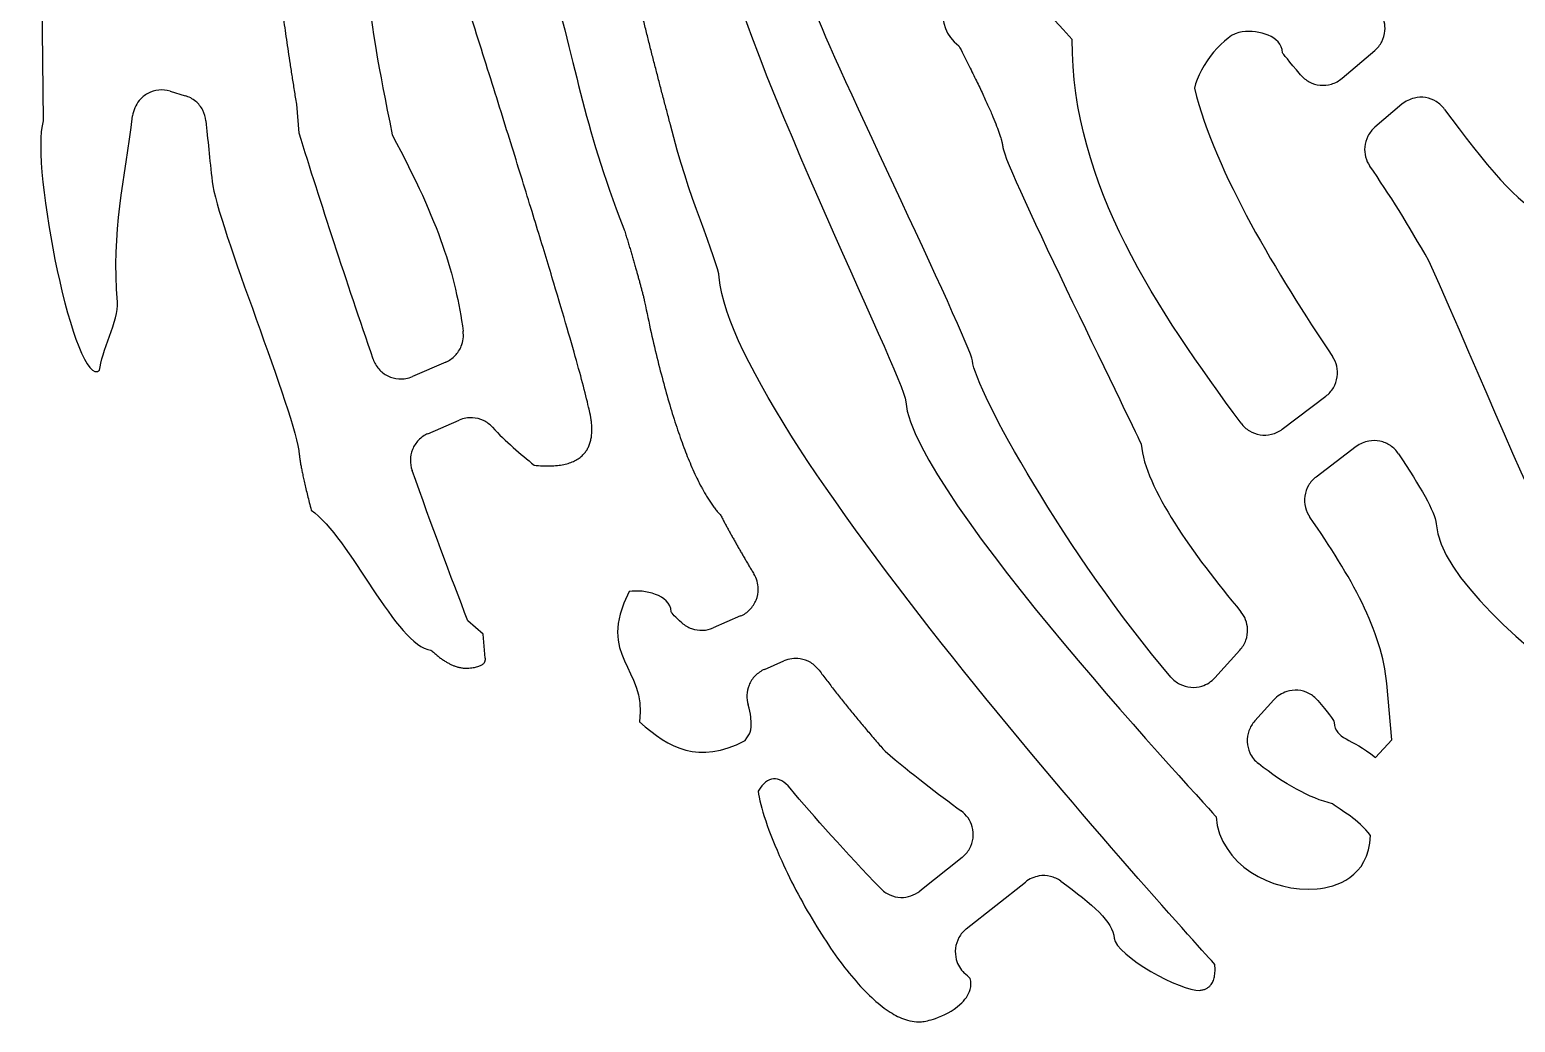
# Model space of a CAD drawing. Header units: inches. Extents: x -29.8 to 29.8, y -43 to 42.9.
# Drawn here: x -20.11 to -1.08, y -43.01 to -30.29 of the extents above; entities that cross this region are included whole.
import ezdxf

# ---------------------------------------------------------------- set-up
doc = ezdxf.new("R2010")
doc.units = ezdxf.units.IN
doc.header["$MEASUREMENT"] = 0

msp = doc.modelspace()

# ---------------------------------------------------------------- linework, layer by layer
for p, q in [((-19.951, -29.915), (-19.936, -31.458)), ((-3.301, -30.912), (-2.882, -30.557)), ((-18.311, -31.077), (-18.118, -31.135)), ((-16.658, -31.613), (-16.688, -31.243)), ((-2.534, -31.245), (-2.879, -31.539)), ((-14.779, -34.548), (-15.205, -34.733)), ((-4.066, -35.407), (-3.508, -34.984)), ((-15.008, -35.465), (-14.608, -35.291)), ((-3.118, -35.63), (-3.633, -36.02)), ((-11.004, -37.8), (-11.355, -37.953)), ((-4.608, -38.236), (-4.929, -38.591)), ((-10.697, -38.484), (-10.448, -38.376)), ((-4.419, -39.145), (-4.174, -38.875)), ((-8.166, -40.894), (-8.707, -41.324)), ((-8.113, -41.809), (-7.355, -41.208))]:
    msp.add_line(p, q)
for points in [[(-14.273, -38.341), (-14.3, -38.034), (-14.496, -37.861)], [(-2.872, -39.611), (-2.665, -39.386), (-2.728, -38.665)]]:
    msp.add_lwpolyline(points)
for points, degree in [([(-0.301, -31.426), (-0.348, -30.89), (-2.966, -26.667), (-3.166, -24.391)], 3), ([(-11.438, -28.532), (-11.015, -30.595), (-8.92, -34.698), (-8.889, -35.055)], 3), ([(-15.731, -28.817), (-15.814, -29.589), (-15.828, -29.859), (-15.465, -31.636)], 3), ([(-11.901, -31.509), (-12.262, -30.163), (-12.591, -28.736)], 2), ([(-6.755, -30.415), (-7.386, -29.724), (-7.769, -29.347), (-7.79, -29.113)], 3), ([(-16.688, -31.243), (-16.879, -30.088), (-16.941, -29.374)], 2), ([(-13.525, -29.332), (-13.085, -30.777), (-13.048, -31.44), (-12.498, -32.839)], 3), ([(-8.035, -34.531), (-8.055, -34.308), (-10.028, -30.253), (-10.048, -30.03)], 3), ([(-8.433, -29.978), (-8.414, -30.202), (-8.386, -30.366), (-8.208, -30.496)], 3), ([(-12.913, -35.317), (-12.966, -34.827), (-14.445, -30.155)], 2), ([(-4.594, -35.33), (-5.653, -33.897), (-6.767, -32.283), (-6.755, -30.415)], 3), ([(-4.581, -30.316), (-4.804, -30.335), (-5.125, -30.754), (-5.192, -31.04)], 3), ([(-4.063, -30.585), (-4.082, -30.362), (-4.358, -30.296), (-4.581, -30.316)], 3), ([(-8.208, -30.496), (-7.666, -31.553), (-7.645, -31.798)], 2), ([(-3.833, -30.866), (-3.976, -30.693), (-4.062, -30.595), (-4.063, -30.585)], 3), ([(-5.192, -31.04), (-4.912, -32.147), (-4.13, -33.417), (-3.422, -34.477)], 3), ([(-18.984, -33.78), (-19.063, -32.876), (-18.888, -32.205), (-18.79, -31.392)], 3), ([(-1.988, -31.31), (-1.496, -31.986), (-0.971, -32.609), (-0.784, -32.592)], 3), ([(-19.936, -31.458), (-20.108, -32.043), (-19.521, -34.923), (-19.212, -34.653)], 3), ([(-17.851, -31.459), (-17.829, -31.689), (-17.803, -31.946), (-17.77, -32.235)], 3), ([(-11.276, -33.465), (-11.296, -33.242), (-11.695, -32.376), (-11.901, -31.509)], 3), ([(-15.709, -34.51), (-16.051, -33.513), (-16.382, -32.503), (-16.658, -31.613)], 3), ([(-15.465, -31.636), (-14.854, -32.784), (-14.658, -33.424), (-14.557, -34.152)], 3), ([(-7.645, -31.798), (-7.623, -32.044), (-5.876, -35.567), (-5.873, -35.601)], 3), ([(-2.191, -33.25), (-2.441, -32.8), (-2.701, -32.391), (-2.945, -32.037)], 3), ([(-17.77, -32.235), (-17.711, -32.781), (-16.699, -35.221), (-16.655, -35.735)], 3), ([(-12.498, -32.839), (-12.348, -33.318), (-12.243, -33.728)], 2), ([(2.287, -39.543), (-0.267, -38.533), (-0.699, -36.523), (-2.191, -33.25)], 3), ([(-4.93, -42.263), (-5.227, -41.936), (-11.099, -35.496), (-11.276, -33.465)], 3), ([(-19.212, -34.653), (-19.197, -34.428), (-18.965, -34.003), (-18.984, -33.78)], 3), ([(-12.243, -33.728), (-11.796, -35.928), (-11.258, -36.511)], 2), ([(-5.492, -38.583), (-6.82, -37.031), (-8.003, -34.896), (-8.035, -34.531)], 3), ([(-8.889, -35.055), (-8.783, -36.26), (-4.918, -40.341), (-4.915, -40.374)], 3), ([(-14.18, -35.383), (-14.018, -35.562), (-13.818, -35.729), (-13.648, -35.868)], 3), ([(-13.648, -35.868), (-12.846, -35.952), (-12.913, -35.317)], 2), ([(-16.655, -35.735), (-16.639, -35.913), (-16.503, -36.443)], 2), ([(-5.873, -35.601), (-5.824, -36.162), (-5.204, -37.014), (-4.597, -37.745)], 3), ([(-2.579, -35.721), (-2.299, -36.143), (-2.11, -36.461), (-2.096, -36.62)], 3), ([(-14.496, -37.861), (-14.716, -37.298), (-14.96, -36.638), (-15.211, -35.935)], 3), ([(-16.503, -36.443), (-16.005, -36.792), (-15.414, -38.189), (-14.969, -38.237)], 3), ([(-11.258, -36.511), (-11.058, -36.891), (-10.833, -37.262)], 2), ([(-2.728, -38.665), (-2.786, -37.997), (-3.187, -37.29), (-3.714, -36.533)], 3), ([(-2.096, -36.62), (-1.979, -37.959), (2.091, -40.267), (2.094, -40.301)], 3), ([(-12.431, -37.485), (-12.866, -38.348), (-12.201, -38.437), (-12.298, -39.158)], 3), ([(-14.969, -38.237), (-14.705, -38.487), (-14.482, -38.468)], 2), ([(-14.482, -38.468), (-14.258, -38.448), (-14.273, -38.341)], 2), ([(-9.998, -38.495), (-9.602, -39.024), (-9.152, -39.534)], 2), ([(-3.612, -38.882), (-3.484, -39.03), (-3.405, -39.13), (-3.402, -39.163)], 3), ([(-12.298, -39.158), (-11.908, -39.494), (-11.555, -39.705), (-10.944, -39.397)], 3), ([(-3.402, -39.163), (-3.383, -39.386), (-3.192, -39.356), (-2.872, -39.611)], 3), ([(-9.152, -39.534), (-8.807, -39.824), (-8.48, -40.076), (-8.177, -40.298)], 3), ([(-3.422, -40.205), (-3.721, -40.134), (-4.042, -39.951), (-4.372, -39.692)], 3), ([(-10.367, -40.007), (-10.517, -39.832), (-10.654, -39.844), (-10.778, -40.043)], 3), ([(-9.212, -41.289), (-9.641, -40.839), (-10.079, -40.361), (-10.367, -40.007)], 3), ([(-2.936, -40.613), (-3.093, -40.4), (-3.317, -40.293), (-3.422, -40.205)], 3), ([(-4.915, -40.374), (-4.863, -40.977), (-4.212, -41.347), (-3.621, -41.295)], 3), ([(-3.621, -41.295), (-3.386, -41.275), (-2.959, -41.156), (-2.936, -40.613)], 3), ([(-6.903, -41.197), (-6.488, -41.496), (-6.237, -41.717), (-6.219, -41.927)], 3), ([(-6.219, -41.927), (-6.199, -42.151), (-5.349, -42.616), (-5.126, -42.596)], 3), ([(-8.062, -42.446), (-8.086, -42.424), (-8.111, -42.4), (-8.139, -42.374)], 3), ([(-5.126, -42.596), (-4.903, -42.577), (-4.93, -42.263)], 2)]:
    msp.add_open_spline(points, degree=degree)
for points, knots in [([(-2.882, -30.557), (-2.845, -30.525), (-2.814, -30.486), (-2.77, -30.4), (-2.756, -30.352), (-2.748, -30.265), (-2.751, -30.227), (-2.768, -30.152), (-2.782, -30.116), (-2.801, -30.083)], [0, 0, 0, 0, 0.372089, 0.372089, 0.744178, 0.744178, 1.036963, 1.036963, 1.329748, 1.329748, 1.329748, 1.329748]), ([(-3.833, -30.866), (-3.801, -30.904), (-3.763, -30.935), (-3.677, -30.981), (-3.63, -30.995), (-3.533, -31.005), (-3.484, -31), (-3.412, -30.979), (-3.388, -30.969), (-3.342, -30.944), (-3.321, -30.929), (-3.301, -30.912)], [0, 0, 0, 0, 0.372089, 0.372089, 0.744178, 0.744178, 1.116267, 1.116267, 1.314285, 1.314285, 1.512303, 1.512303, 1.512303, 1.512303]), ([(-18.311, -31.077), (-18.358, -31.063), (-18.407, -31.059), (-18.504, -31.069), (-18.552, -31.083), (-18.638, -31.129), (-18.676, -31.161), (-18.73, -31.226), (-18.748, -31.256), (-18.776, -31.322), (-18.786, -31.357), (-18.79, -31.392)], [0, 0, 0, 0, 0.372089, 0.372089, 0.744178, 0.744178, 1.116267, 1.116267, 1.388185, 1.388185, 1.660103, 1.660103, 1.660103, 1.660103]), ([(-17.851, -31.459), (-17.855, -31.411), (-17.869, -31.364), (-17.914, -31.277), (-17.945, -31.239), (-18.002, -31.191), (-18.024, -31.176), (-18.069, -31.152), (-18.093, -31.142), (-18.118, -31.135)], [0, 0, 0, 0, 0.372089, 0.372089, 0.744178, 0.744178, 0.940491, 0.940491, 1.136804, 1.136804, 1.136804, 1.136804]), ([(-1.988, -31.31), (-2.016, -31.271), (-2.052, -31.237), (-2.135, -31.186), (-2.182, -31.168), (-2.278, -31.152), (-2.327, -31.154), (-2.404, -31.172), (-2.432, -31.182), (-2.486, -31.209), (-2.511, -31.225), (-2.534, -31.245)], [0, 0, 0, 0, 0.372089, 0.372089, 0.744178, 0.744178, 1.116267, 1.116267, 1.344661, 1.344661, 1.573055, 1.573055, 1.573055, 1.573055]), ([(-2.879, -31.539), (-2.916, -31.57), (-2.947, -31.609), (-2.992, -31.696), (-3.006, -31.743), (-3.014, -31.835), (-3.01, -31.878), (-2.988, -31.962), (-2.97, -32.001), (-2.945, -32.037)], [0, 0, 0, 0, 0.372089, 0.372089, 0.744178, 0.744178, 1.073948, 1.073948, 1.403717, 1.403717, 1.403717, 1.403717]), ([(-14.779, -34.548), (-14.734, -34.528), (-14.694, -34.5), (-14.626, -34.43), (-14.599, -34.389), (-14.569, -34.313), (-14.56, -34.282), (-14.552, -34.217), (-14.553, -34.184), (-14.557, -34.152)], [0, 0, 0, 0, 0.372089, 0.372089, 0.744178, 0.744178, 0.991969, 0.991969, 1.23976, 1.23976, 1.23976, 1.23976]), ([(-15.709, -34.51), (-15.694, -34.556), (-15.669, -34.599), (-15.605, -34.673), (-15.566, -34.703), (-15.478, -34.746), (-15.431, -34.759), (-15.352, -34.765), (-15.321, -34.763), (-15.262, -34.753), (-15.233, -34.745), (-15.205, -34.733)], [0, 0, 0, 0, 0.372089, 0.372089, 0.744178, 0.744178, 1.116267, 1.116267, 1.346345, 1.346345, 1.576423, 1.576423, 1.576423, 1.576423]), ([(-3.508, -34.984), (-3.469, -34.955), (-3.436, -34.918), (-3.386, -34.834), (-3.37, -34.787), (-3.356, -34.693), (-3.358, -34.647), (-3.378, -34.557), (-3.397, -34.515), (-3.422, -34.477)], [0, 0, 0, 0, 0.372089, 0.372089, 0.744178, 0.744178, 1.09437, 1.09437, 1.444563, 1.444563, 1.444563, 1.444563]), ([(-14.18, -35.383), (-14.213, -35.347), (-14.253, -35.317), (-14.341, -35.275), (-14.389, -35.263), (-14.467, -35.259), (-14.496, -35.26), (-14.553, -35.271), (-14.581, -35.279), (-14.608, -35.291)], [0, 0, 0, 0, 0.372089, 0.372089, 0.744178, 0.744178, 0.965965, 0.965965, 1.187752, 1.187752, 1.187752, 1.187752]), ([(-4.594, -35.33), (-4.565, -35.37), (-4.528, -35.403), (-4.445, -35.454), (-4.398, -35.47), (-4.302, -35.486), (-4.253, -35.484), (-4.18, -35.466), (-4.155, -35.458), (-4.109, -35.436), (-4.086, -35.422), (-4.066, -35.407)], [0, 0, 0, 0, 0.372089, 0.372089, 0.744178, 0.744178, 1.116267, 1.116267, 1.313522, 1.313522, 1.510777, 1.510777, 1.510777, 1.510777]), ([(-15.008, -35.465), (-15.052, -35.484), (-15.093, -35.512), (-15.161, -35.582), (-15.188, -35.623), (-15.223, -35.711), (-15.232, -35.756), (-15.234, -35.847), (-15.227, -35.892), (-15.211, -35.935)], [0, 0, 0, 0, 0.372089, 0.372089, 0.744178, 0.744178, 1.09053, 1.09053, 1.436882, 1.436882, 1.436882, 1.436882]), ([(-2.579, -35.721), (-2.606, -35.681), (-2.641, -35.645), (-2.722, -35.591), (-2.767, -35.571), (-2.863, -35.551), (-2.912, -35.551), (-2.988, -35.565), (-3.016, -35.574), (-3.069, -35.597), (-3.095, -35.612), (-3.118, -35.63)], [0, 0, 0, 0, 0.372089, 0.372089, 0.744178, 0.744178, 1.116267, 1.116267, 1.337792, 1.337792, 1.559317, 1.559317, 1.559317, 1.559317]), ([(-3.633, -36.02), (-3.672, -36.049), (-3.705, -36.086), (-3.754, -36.17), (-3.771, -36.216), (-3.785, -36.313), (-3.782, -36.362), (-3.759, -36.454), (-3.74, -36.496), (-3.714, -36.533)], [0, 0, 0, 0, 0.372089, 0.372089, 0.744178, 0.744178, 1.116267, 1.116267, 1.46301, 1.46301, 1.46301, 1.46301]), ([(-11.004, -37.8), (-10.959, -37.781), (-10.919, -37.753), (-10.851, -37.683), (-10.824, -37.641), (-10.787, -37.551), (-10.778, -37.502), (-10.779, -37.42), (-10.784, -37.386), (-10.802, -37.321), (-10.816, -37.29), (-10.833, -37.262)], [0, 0, 0, 0, 0.372089, 0.372089, 0.744178, 0.744178, 1.116267, 1.116267, 1.372943, 1.372943, 1.629619, 1.629619, 1.629619, 1.629619]), ([(-11.756, -37.887), (-11.837, -37.814), (-11.89, -37.765), (-11.891, -37.746), (-11.911, -37.523), (-12.231, -37.461), (-12.431, -37.485)], [0.5891613, 0.5891613, 0.5891613, 0.5891613, 0.6666667, 0.6666667, 0.6666667, 1, 1, 1, 1]), ([(-4.608, -38.236), (-4.575, -38.2), (-4.549, -38.157), (-4.516, -38.065), (-4.509, -38.017), (-4.513, -37.927), (-4.521, -37.887), (-4.55, -37.811), (-4.571, -37.776), (-4.597, -37.745)], [0, 0, 0, 0, 0.372089, 0.372089, 0.744178, 0.744178, 1.053801, 1.053801, 1.363424, 1.363424, 1.363424, 1.363424]), ([(-11.756, -37.887), (-11.719, -37.92), (-11.677, -37.945), (-11.585, -37.978), (-11.536, -37.985), (-11.442, -37.981), (-11.397, -37.971), (-11.355, -37.953)], [0, 0, 0, 0, 0.372089, 0.372089, 0.744178, 0.744178, 1.092474, 1.092474, 1.092474, 1.092474]), ([(-9.998, -38.495), (-10.028, -38.456), (-10.064, -38.423), (-10.148, -38.373), (-10.194, -38.356), (-10.277, -38.344), (-10.312, -38.344), (-10.382, -38.353), (-10.416, -38.362), (-10.448, -38.376)], [0, 0, 0, 0, 0.372089, 0.372089, 0.744178, 0.744178, 1.010827, 1.010827, 1.277477, 1.277477, 1.277477, 1.277477]), ([(-10.697, -38.484), (-10.742, -38.504), (-10.782, -38.532), (-10.851, -38.602), (-10.877, -38.643), (-10.912, -38.728), (-10.921, -38.771), (-10.924, -38.857), (-10.918, -38.899), (-10.906, -38.94)], [0, 0, 0, 0, 0.372089, 0.372089, 0.744178, 0.744178, 1.071463, 1.071463, 1.398748, 1.398748, 1.398748, 1.398748]), ([(-5.492, -38.583), (-5.46, -38.62), (-5.421, -38.651), (-5.334, -38.695), (-5.287, -38.709), (-5.19, -38.717), (-5.141, -38.712), (-5.063, -38.687), (-5.032, -38.673), (-4.976, -38.637), (-4.951, -38.616), (-4.929, -38.591)], [0, 0, 0, 0, 0.372089, 0.372089, 0.744178, 0.744178, 1.116267, 1.116267, 1.369184, 1.369184, 1.622102, 1.622102, 1.622102, 1.622102]), ([(-3.612, -38.882), (-3.644, -38.845), (-3.682, -38.814), (-3.769, -38.77), (-3.817, -38.756), (-3.914, -38.748), (-3.963, -38.754), (-4.041, -38.779), (-4.071, -38.793), (-4.127, -38.829), (-4.152, -38.85), (-4.174, -38.875)], [0, 0, 0, 0, 0.372089, 0.372089, 0.744178, 0.744178, 1.116267, 1.116267, 1.368214, 1.368214, 1.620161, 1.620161, 1.620161, 1.620161]), ([(-10.944, -39.397), (-10.886, -39.284), (-10.854, -39.32), (-10.874, -39.097), (-10.878, -39.045), (-10.889, -38.993), (-10.906, -38.94)], [0, 0, 0, 0, 0.3333333, 0.3333333, 0.3333333, 0.3615049, 0.3615049, 0.3615049, 0.3615049]), ([(-4.419, -39.145), (-4.451, -39.181), (-4.477, -39.224), (-4.51, -39.315), (-4.517, -39.364), (-4.513, -39.462), (-4.501, -39.51), (-4.469, -39.581), (-4.453, -39.606), (-4.416, -39.652), (-4.395, -39.673), (-4.372, -39.692)], [0, 0, 0, 0, 0.372089, 0.372089, 0.744178, 0.744178, 1.116267, 1.116267, 1.341203, 1.341203, 1.56614, 1.56614, 1.56614, 1.56614]), ([(-10.778, -40.043), (-10.758, -40.237), (-10.643, -40.573), (-10.477, -40.937), (-10.35, -41.218), (-10.192, -41.515), (-10.027, -41.783), (-9.872, -42.036), (-9.709, -42.264), (-9.555, -42.446), (-9.396, -42.632), (-9.246, -42.77), (-9.114, -42.858), (-9.08, -42.881), (-9.047, -42.901), (-9.015, -42.918), (-8.985, -42.934), (-8.953, -42.949), (-8.918, -42.962), (-8.849, -42.988), (-8.771, -43.005), (-8.688, -42.998), (-8.646, -42.994), (-8.583, -42.982), (-8.507, -42.955), (-8.406, -42.92), (-8.284, -42.859), (-8.194, -42.779), (-8.13, -42.721), (-8.083, -42.655), (-8.064, -42.587), (-8.051, -42.539), (-8.051, -42.491), (-8.062, -42.446)], [0, 0, 0, 0, 0.144643, 0.144643, 0.144643, 0.256268, 0.256268, 0.256268, 0.361854, 0.361854, 0.361854, 0.470213, 0.470213, 0.470213, 0.49844, 0.49844, 0.49844, 0.525061, 0.525061, 0.525061, 0.578572, 0.578572, 0.578572, 0.685793, 0.685793, 0.685793, 0.827551, 0.827551, 0.827551, 0.929332, 0.929332, 0.929332, 1, 1, 1, 1]), ([(-8.166, -40.894), (-8.128, -40.864), (-8.096, -40.826), (-8.048, -40.741), (-8.033, -40.694), (-8.021, -40.597), (-8.025, -40.548), (-8.049, -40.46), (-8.067, -40.422), (-8.114, -40.353), (-8.144, -40.323), (-8.177, -40.298)], [0, 0, 0, 0, 0.372089, 0.372089, 0.744178, 0.744178, 1.116267, 1.116267, 1.435243, 1.435243, 1.754218, 1.754218, 1.754218, 1.754218]), ([(-6.903, -41.197), (-6.943, -41.168), (-6.988, -41.148), (-7.083, -41.125), (-7.132, -41.123), (-7.212, -41.136), (-7.243, -41.145), (-7.302, -41.171), (-7.33, -41.188), (-7.355, -41.208)], [0, 0, 0, 0, 0.372089, 0.372089, 0.744178, 0.744178, 0.990371, 0.990371, 1.236564, 1.236564, 1.236564, 1.236564]), ([(-9.212, -41.289), (-9.178, -41.324), (-9.138, -41.353), (-9.049, -41.393), (-9.001, -41.404), (-8.908, -41.406), (-8.864, -41.4), (-8.781, -41.372), (-8.742, -41.351), (-8.707, -41.324)], [0, 0, 0, 0, 0.372089, 0.372089, 0.744178, 0.744178, 1.079211, 1.079211, 1.414244, 1.414244, 1.414244, 1.414244]), ([(-8.113, -41.809), (-8.151, -41.84), (-8.183, -41.877), (-8.23, -41.962), (-8.246, -42.009), (-8.257, -42.106), (-8.254, -42.155), (-8.232, -42.235), (-8.219, -42.266), (-8.184, -42.324), (-8.163, -42.35), (-8.139, -42.374)], [0, 0, 0, 0, 0.372089, 0.372089, 0.744178, 0.744178, 1.116267, 1.116267, 1.373137, 1.373137, 1.630007, 1.630007, 1.630007, 1.630007])]:
    msp.add_open_spline(points, degree=3, knots=knots)

doc.saveas('drawing.dxf')
